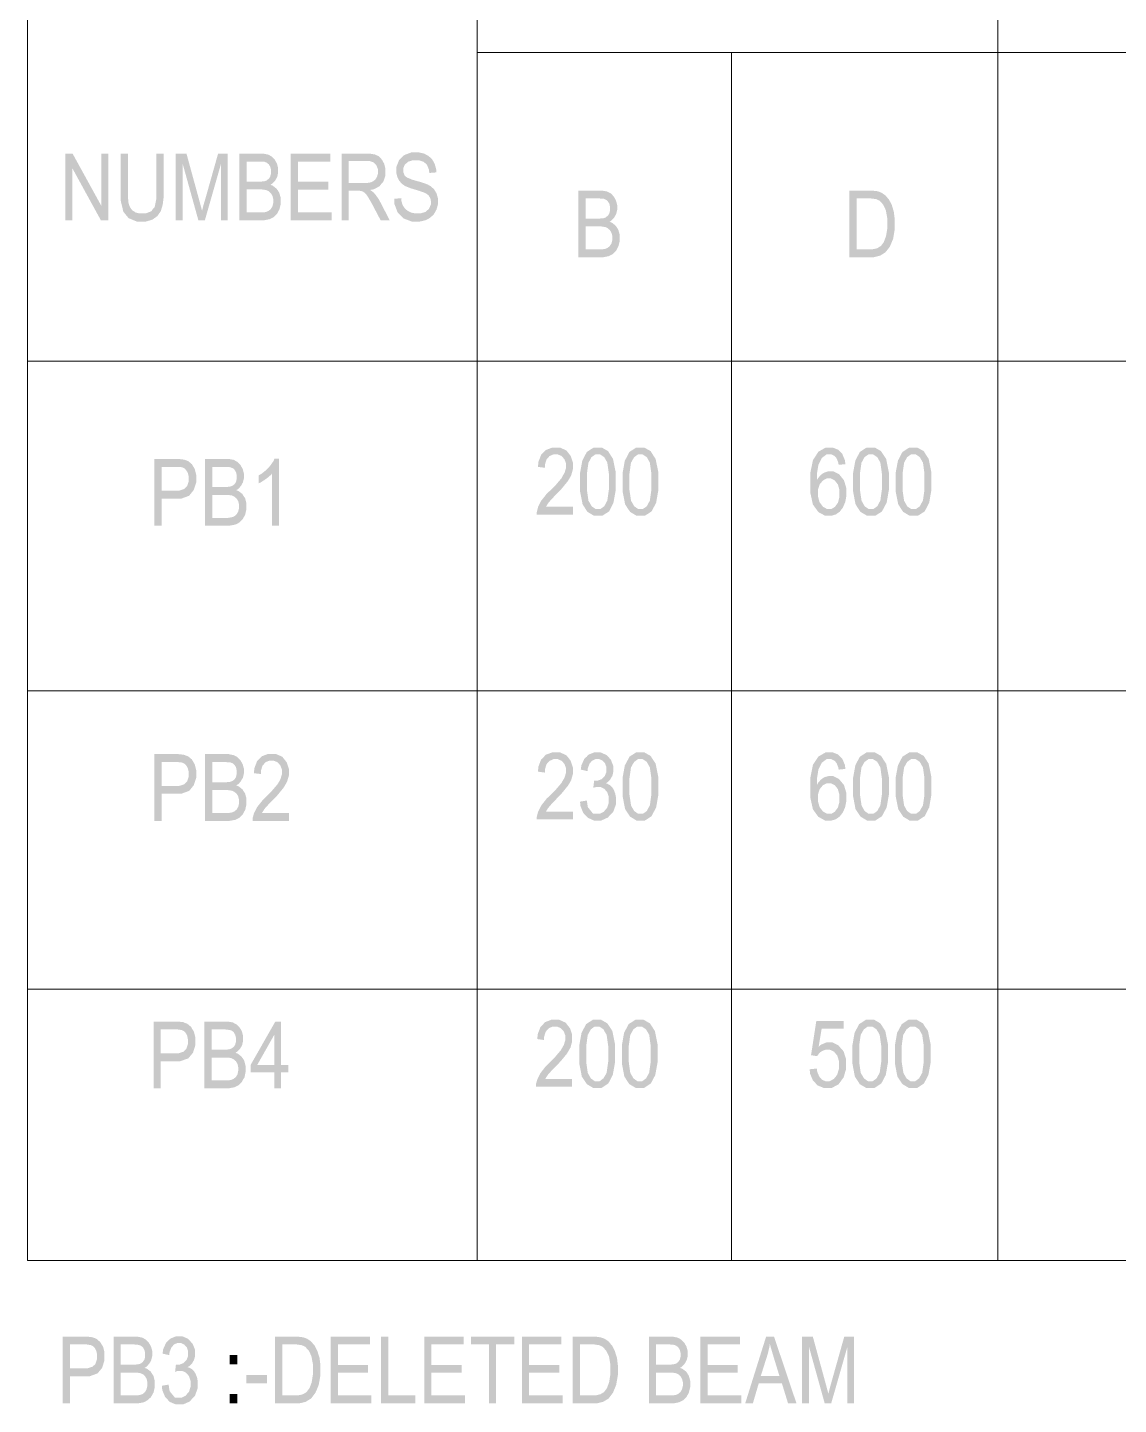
# Model space of a CAD drawing. Header units: millimetres. Extents: x 51.5 to 74.8, y 0.8 to 17.2.
# Drawn here: x 62.477 to 63.76, y 14.362 to 15.982 of the extents above; entities that cross this region are included whole.
import ezdxf

# ---------------------------------------------------------------- set-up
doc = ezdxf.new("R2010")
doc.units = ezdxf.units.MM
doc.layers.add('PDF_Geomertry', color=7, linetype='Continuous')
doc.layers.add('PDF_Solid Fills', color=7, linetype='Continuous')

msp = doc.modelspace()

# ---------------------------------------------------------------- hatches: boundary and pattern name
at = {"layer": 'PDF_Solid Fills', "transparency": 33554559}
for points in [[(62.5218, 15.7548), (62.5218, 15.8333), (62.5304, 15.8333), (62.5643, 15.7716), (62.5643, 15.8333), (62.5725, 15.8333), (62.5725, 15.7548), (62.5637, 15.7548), (62.53, 15.8163), (62.53, 15.7548)], [(62.629, 15.8333), (62.6375, 15.8333), (62.6375, 15.788), (62.6375, 15.7823), (62.6363, 15.7729), (62.6352, 15.7693), (62.6341, 15.7656), (62.6301, 15.7598), (62.6272, 15.7577), (62.6243, 15.7556), (62.6168, 15.7534), (62.6123, 15.7534), (62.6059, 15.7534), (62.5963, 15.7573), (62.5932, 15.7611), (62.5901, 15.7649), (62.5869, 15.7783), (62.5869, 15.788), (62.5869, 15.8333), (62.5954, 15.8333), (62.5954, 15.788), (62.5954, 15.7827), (62.5962, 15.7749), (62.597, 15.7726), (62.5979, 15.7702), (62.6005, 15.7666), (62.6025, 15.7654), (62.6044, 15.7641), (62.609, 15.7629), (62.6116, 15.7629), (62.6162, 15.7629), (62.6229, 15.7654), (62.6248, 15.768), (62.6269, 15.7705), (62.629, 15.7805), (62.629, 15.788)], [(62.6515, 15.7548), (62.6515, 15.8333), (62.6643, 15.8333), (62.6795, 15.7777), (62.6826, 15.7661), (62.6832, 15.7683), (62.6848, 15.7745), (62.6861, 15.7787), (62.7015, 15.8333), (62.7129, 15.8333), (62.7129, 15.7548), (62.7047, 15.7548), (62.7047, 15.8205), (62.6859, 15.7548), (62.6783, 15.7548), (62.6597, 15.8218), (62.6597, 15.7548)], [(62.7869, 15.7548), (62.7869, 15.8333), (62.8334, 15.8333), (62.8334, 15.824), (62.7954, 15.824), (62.7954, 15.8001), (62.8309, 15.8001), (62.8309, 15.7908), (62.7954, 15.7908), (62.7954, 15.7641), (62.835, 15.7641), (62.835, 15.7548)], [(62.9087, 15.7801), (62.9168, 15.7809), (62.917, 15.7777), (62.9184, 15.7727), (62.9197, 15.7709), (62.9208, 15.7691), (62.924, 15.7662), (62.9261, 15.7651), (62.9283, 15.764), (62.933, 15.7629), (62.9357, 15.7629), (62.9394, 15.7629), (62.9454, 15.7647), (62.9475, 15.7666), (62.9495, 15.7684), (62.9516, 15.7733), (62.9516, 15.7762), (62.9516, 15.778), (62.9509, 15.7811), (62.9501, 15.7823), (62.9494, 15.7836), (62.947, 15.7858), (62.9455, 15.7866), (62.944, 15.7874), (62.9373, 15.7897), (62.9322, 15.7912), (62.9276, 15.7926), (62.9212, 15.7952), (62.9193, 15.7966), (62.9173, 15.798), (62.9144, 15.8015), (62.9133, 15.8036), (62.9122, 15.8056), (62.9111, 15.8104), (62.9111, 15.813), (62.9111, 15.8177), (62.9143, 15.8256), (62.9173, 15.8286), (62.9204, 15.8316), (62.9287, 15.8347), (62.9338, 15.8347), (62.9375, 15.8347), (62.9437, 15.8333), (62.9465, 15.8318), (62.9491, 15.8304), (62.9533, 15.8263), (62.9548, 15.8237), (62.9562, 15.8211), (62.9579, 15.8148), (62.958, 15.8112), (62.9498, 15.8105), (62.9494, 15.8143), (62.9472, 15.8199), (62.9452, 15.8218), (62.9433, 15.8236), (62.9377, 15.8255), (62.9341, 15.8255), (62.9305, 15.8255), (62.925, 15.8238), (62.9232, 15.8222), (62.9212, 15.8206), (62.9193, 15.8165), (62.9193, 15.8138), (62.9193, 15.8115), (62.9207, 15.8077), (62.922, 15.8065), (62.9234, 15.8052), (62.9298, 15.8026), (62.9347, 15.8012), (62.9394, 15.7999), (62.9461, 15.7977), (62.948, 15.7968), (62.9511, 15.7952), (62.9555, 15.7913), (62.9569, 15.7888), (62.9584, 15.7863), (62.96, 15.7805), (62.96, 15.7772), (62.96, 15.7737), (62.9583, 15.7676), (62.9568, 15.7648), (62.9552, 15.762), (62.9509, 15.7579), (62.9482, 15.7563), (62.9455, 15.7549), (62.9388, 15.7534), (62.9351, 15.7534), (62.9291, 15.7534), (62.9195, 15.757), (62.9161, 15.7606), (62.9125, 15.7643), (62.9088, 15.774)], [(63.1187, 15.4179), (63.1187, 15.4086), (63.0761, 15.4086), (63.0761, 15.4113), (63.0777, 15.4177), (63.0795, 15.4212), (63.0812, 15.4247), (63.0877, 15.4329), (63.0926, 15.4376), (63.0982, 15.4431), (63.1054, 15.4516), (63.107, 15.4547), (63.1088, 15.4577), (63.1105, 15.4633), (63.1105, 15.4659), (63.1105, 15.4688), (63.1087, 15.4738), (63.107, 15.4756), (63.1052, 15.4776), (63.1009, 15.4794), (63.0983, 15.4794), (63.0957, 15.4794), (63.0911, 15.4774), (63.0893, 15.4754), (63.0875, 15.4733), (63.0858, 15.4674), (63.0858, 15.4637), (63.0776, 15.4647), (63.078, 15.4704), (63.0812, 15.4788), (63.084, 15.4818), (63.0868, 15.4845), (63.0941, 15.4874), (63.0986, 15.4874), (63.1036, 15.4874), (63.1109, 15.4841), (63.1136, 15.4808), (63.1161, 15.4774), (63.1186, 15.4699), (63.1186, 15.4656), (63.1186, 15.4619), (63.1166, 15.4547), (63.1147, 15.4513), (63.1126, 15.4479), (63.1051, 15.4387), (63.0995, 15.433), (63.0961, 15.4294), (63.0915, 15.4244), (63.0904, 15.4231), (63.0894, 15.4218), (63.0877, 15.4191), (63.087, 15.4179)], [(62.7729, 15.3956), (62.765, 15.3956), (62.765, 15.457), (62.7636, 15.4554), (62.76, 15.4522), (62.7576, 15.4505), (62.7552, 15.4488), (62.7511, 15.4462), (62.7491, 15.4454), (62.7491, 15.4548), (62.7525, 15.4566), (62.7582, 15.4612), (62.7607, 15.4638), (62.7632, 15.4666), (62.7668, 15.4719), (62.7677, 15.4744), (62.7729, 15.4744)], [(62.7847, 15.0576), (62.7847, 15.0483), (62.7422, 15.0483), (62.742, 15.0511), (62.7437, 15.0574), (62.7455, 15.0609), (62.7473, 15.0644), (62.7538, 15.0726), (62.7586, 15.0773), (62.7641, 15.0829), (62.7713, 15.0913), (62.7732, 15.0944), (62.7748, 15.0974), (62.7765, 15.103), (62.7765, 15.1056), (62.7765, 15.1086), (62.7748, 15.1134), (62.773, 15.1154), (62.7713, 15.1173), (62.7669, 15.1191), (62.7644, 15.1191), (62.7616, 15.1191), (62.757, 15.1172), (62.7554, 15.1151), (62.7536, 15.113), (62.7518, 15.1072), (62.7518, 15.1034), (62.7436, 15.1044), (62.7441, 15.1101), (62.7473, 15.1186), (62.7501, 15.1213), (62.7529, 15.1243), (62.7601, 15.127), (62.7647, 15.127), (62.7695, 15.127), (62.777, 15.1237), (62.7795, 15.1205), (62.7822, 15.1172), (62.7847, 15.1095), (62.7847, 15.1054), (62.7847, 15.1016), (62.7826, 15.0944), (62.7807, 15.0911), (62.7787, 15.0876), (62.7712, 15.0784), (62.7657, 15.0726), (62.762, 15.069), (62.7575, 15.0641), (62.7565, 15.0629), (62.7555, 15.0615), (62.7538, 15.0588), (62.7532, 15.0576)], [(63.1187, 15.0593), (63.1187, 15.0501), (63.0761, 15.0501), (63.0761, 15.0529), (63.0777, 15.0591), (63.0795, 15.0626), (63.0812, 15.0661), (63.0877, 15.0744), (63.0926, 15.0791), (63.0982, 15.0847), (63.1054, 15.0931), (63.107, 15.0962), (63.1088, 15.0991), (63.1105, 15.1048), (63.1105, 15.1073), (63.1105, 15.1104), (63.1087, 15.1152), (63.107, 15.1172), (63.1052, 15.119), (63.1009, 15.1209), (63.0983, 15.1209), (63.0957, 15.1209), (63.0911, 15.1188), (63.0893, 15.1169), (63.0875, 15.1148), (63.0858, 15.109), (63.0858, 15.1051), (63.0776, 15.1062), (63.078, 15.1118), (63.0812, 15.1204), (63.084, 15.1231), (63.0868, 15.1261), (63.0941, 15.1288), (63.0986, 15.1288), (63.1036, 15.1288), (63.1109, 15.1255), (63.1136, 15.1222), (63.1161, 15.1188), (63.1186, 15.1113), (63.1186, 15.1072), (63.1186, 15.1034), (63.1166, 15.0962), (63.1147, 15.0927), (63.1126, 15.0894), (63.1051, 15.0802), (63.0995, 15.0744), (63.0961, 15.0708), (63.0915, 15.0659), (63.0904, 15.0645), (63.0894, 15.0633), (63.0877, 15.0606), (63.087, 15.0593)], [(63.127, 15.0709), (63.135, 15.0722), (63.1362, 15.0644), (63.1425, 15.0566), (63.1475, 15.0566), (63.1501, 15.0566), (63.1548, 15.059), (63.1568, 15.0612), (63.1588, 15.0636), (63.1608, 15.0694), (63.1608, 15.0731), (63.1608, 15.0765), (63.159, 15.082), (63.1572, 15.0841), (63.1554, 15.0862), (63.1508, 15.0883), (63.1482, 15.0883), (63.147, 15.0883), (63.1443, 15.0877), (63.1426, 15.0873), (63.1436, 15.0956), (63.1448, 15.0956), (63.1477, 15.0956), (63.1525, 15.0974), (63.1543, 15.0991), (63.1561, 15.1009), (63.158, 15.1058), (63.158, 15.1087), (63.158, 15.1115), (63.1565, 15.1159), (63.155, 15.1176), (63.1534, 15.1193), (63.1497, 15.1209), (63.1475, 15.1209), (63.1451, 15.1209), (63.1413, 15.1191), (63.1397, 15.1174), (63.1382, 15.1156), (63.1362, 15.1104), (63.1358, 15.1068), (63.1279, 15.1086), (63.1286, 15.1136), (63.132, 15.1212), (63.1347, 15.1237), (63.1372, 15.1263), (63.1436, 15.1288), (63.1473, 15.1288), (63.1512, 15.1288), (63.1579, 15.1259), (63.1607, 15.1231), (63.1633, 15.1202), (63.1661, 15.1129), (63.1661, 15.1086), (63.1661, 15.1059), (63.165, 15.1011), (63.1637, 15.0991), (63.1626, 15.097), (63.1594, 15.0937), (63.1573, 15.0926), (63.1591, 15.092), (63.1623, 15.0902), (63.1636, 15.0891), (63.1648, 15.0879), (63.1669, 15.0845), (63.1676, 15.0824), (63.1684, 15.0804), (63.1693, 15.0758), (63.1693, 15.0733), (63.1693, 15.0679), (63.1661, 15.059), (63.1629, 15.0556), (63.1597, 15.0522), (63.152, 15.0487), (63.1476, 15.0487), (63.1434, 15.0487), (63.1365, 15.0518), (63.1336, 15.0547), (63.1308, 15.0577), (63.1275, 15.0658)], [(63.1177, 14.7447), (63.1177, 14.7355), (63.0752, 14.7355), (63.0751, 14.7383), (63.0769, 14.7445), (63.0786, 14.748), (63.0804, 14.7515), (63.0869, 14.7598), (63.0916, 14.7645), (63.0972, 14.7699), (63.1045, 14.7786), (63.1062, 14.7816), (63.1079, 14.7845), (63.1097, 14.7902), (63.1097, 14.7927), (63.1097, 14.7958), (63.1079, 14.8006), (63.1061, 14.8026), (63.1044, 14.8044), (63.1001, 14.8063), (63.0975, 14.8063), (63.0947, 14.8063), (63.0902, 14.8043), (63.0884, 14.8023), (63.0866, 14.8002), (63.0848, 14.7944), (63.0848, 14.7905), (63.0768, 14.7916), (63.0772, 14.7972), (63.0804, 14.8056), (63.0832, 14.8086), (63.0859, 14.8115), (63.0932, 14.8143), (63.0977, 14.8143), (63.1026, 14.8143), (63.1101, 14.8109), (63.1126, 14.8076), (63.1152, 14.8043), (63.1177, 14.7968), (63.1177, 14.7926), (63.1177, 14.7888), (63.1158, 14.7816), (63.1137, 14.7781), (63.1118, 14.7747), (63.1043, 14.7655), (63.0987, 14.7598), (63.0952, 14.7562), (63.0907, 14.7513), (63.0895, 14.7499), (63.0886, 14.7487), (63.0869, 14.7461), (63.0862, 14.7447)], [(63.397, 14.7561), (63.4054, 14.7569), (63.4059, 14.7531), (63.4082, 14.7476), (63.4098, 14.7458), (63.4115, 14.7438), (63.4155, 14.742), (63.4177, 14.742), (63.4205, 14.742), (63.4254, 14.7447), (63.4275, 14.7472), (63.4294, 14.7498), (63.4315, 14.7569), (63.4315, 14.7613), (63.4315, 14.7655), (63.4295, 14.7722), (63.4276, 14.7744), (63.4257, 14.7768), (63.4207, 14.7791), (63.4177, 14.7791), (63.4159, 14.7791), (63.4125, 14.778), (63.4109, 14.777), (63.4094, 14.7761), (63.4069, 14.7733), (63.4059, 14.7715), (63.3986, 14.7726), (63.4048, 14.8129), (63.4368, 14.8129), (63.4368, 14.8037), (63.4111, 14.8037), (63.4076, 14.7827), (63.4105, 14.7851), (63.4166, 14.7876), (63.4198, 14.7876), (63.4238, 14.7876), (63.4309, 14.7841), (63.4338, 14.7806), (63.4369, 14.7772), (63.4398, 14.7679), (63.4398, 14.762), (63.4398, 14.7563), (63.4369, 14.7465), (63.4338, 14.7423), (63.4309, 14.7383), (63.4229, 14.7341), (63.4177, 14.7341), (63.4136, 14.7341), (63.4065, 14.737), (63.4037, 14.7399), (63.4008, 14.7429), (63.3975, 14.7509)], [(62.6354, 14.3838), (62.6433, 14.3851), (62.6445, 14.3774), (62.6508, 14.3697), (62.6558, 14.3697), (62.6584, 14.3697), (62.6632, 14.3719), (62.6651, 14.3743), (62.6672, 14.3765), (62.6691, 14.3824), (62.6691, 14.3861), (62.6691, 14.3895), (62.6673, 14.3951), (62.6655, 14.3972), (62.6636, 14.3993), (62.6591, 14.4013), (62.6565, 14.4013), (62.6554, 14.4013), (62.6526, 14.4008), (62.6509, 14.4002), (62.6519, 14.4087), (62.6532, 14.4086), (62.6561, 14.4086), (62.6608, 14.4104), (62.6626, 14.4122), (62.6644, 14.414), (62.6662, 14.4187), (62.6662, 14.4218), (62.6662, 14.4245), (62.6647, 14.429), (62.6632, 14.4306), (62.6616, 14.4323), (62.658, 14.434), (62.6558, 14.434), (62.6534, 14.434), (62.6495, 14.4322), (62.648, 14.4304), (62.6465, 14.4287), (62.6444, 14.4233), (62.644, 14.4198), (62.6362, 14.4215), (62.6369, 14.4266), (62.6402, 14.4341), (62.6429, 14.4368), (62.6455, 14.4393), (62.6519, 14.4419), (62.6557, 14.4419), (62.6595, 14.4419), (62.6662, 14.439), (62.6688, 14.4361), (62.6716, 14.4331), (62.6744, 14.4259), (62.6744, 14.4215), (62.6744, 14.4188), (62.6732, 14.4141), (62.672, 14.412), (62.6709, 14.4099), (62.6676, 14.4068), (62.6655, 14.4056), (62.6675, 14.4051), (62.6707, 14.4033), (62.6719, 14.402), (62.6732, 14.4008), (62.6752, 14.3976), (62.6759, 14.3955), (62.6768, 14.3934), (62.6775, 14.3888), (62.6775, 14.3863), (62.6775, 14.3809), (62.6743, 14.372), (62.6711, 14.3686), (62.668, 14.3652), (62.6604, 14.3618), (62.6559, 14.3618), (62.6518, 14.3618), (62.6448, 14.3647), (62.6419, 14.3677), (62.6391, 14.3708), (62.6358, 14.3788)], [(62.8338, 14.363), (62.8338, 14.4416), (62.8802, 14.4416), (62.8802, 14.4323), (62.8423, 14.4323), (62.8423, 14.4083), (62.8779, 14.4083), (62.8779, 14.399), (62.8423, 14.399), (62.8423, 14.3723), (62.8818, 14.3723), (62.8818, 14.363)], [(62.893, 14.363), (62.893, 14.4416), (62.9015, 14.4416), (62.9015, 14.3723), (62.9333, 14.3723), (62.9333, 14.363)], [(62.9438, 14.363), (62.9438, 14.4416), (62.9902, 14.4416), (62.9902, 14.4323), (62.9523, 14.4323), (62.9523, 14.4083), (62.9879, 14.4083), (62.9879, 14.399), (62.9523, 14.399), (62.9523, 14.3723), (62.9918, 14.3723), (62.9918, 14.363)], [(63.02, 14.363), (63.02, 14.4323), (62.9988, 14.4323), (62.9988, 14.4416), (63.0498, 14.4416), (63.0498, 14.4323), (63.0284, 14.4323), (63.0284, 14.363)], [(63.0587, 14.363), (63.0587, 14.4416), (63.1052, 14.4416), (63.1052, 14.4323), (63.0672, 14.4323), (63.0672, 14.4083), (63.1027, 14.4083), (63.1027, 14.399), (63.0672, 14.399), (63.0672, 14.3723), (63.1066, 14.3723), (63.1066, 14.363)], [(63.2684, 14.363), (63.2684, 14.4416), (63.315, 14.4416), (63.315, 14.4323), (63.2769, 14.4323), (63.2769, 14.4083), (63.3125, 14.4083), (63.3125, 14.399), (63.2769, 14.399), (63.2769, 14.3723), (63.3165, 14.3723), (63.3165, 14.363)], [(63.3879, 14.363), (63.3879, 14.4416), (63.4007, 14.4416), (63.4159, 14.3859), (63.419, 14.3744), (63.4195, 14.3765), (63.4212, 14.3829), (63.4223, 14.3869), (63.4377, 14.4416), (63.4493, 14.4416), (63.4493, 14.363), (63.4411, 14.363), (63.4411, 14.4287), (63.4223, 14.363), (63.4147, 14.363), (63.3961, 14.4299), (63.3961, 14.363)]]:
    msp.add_hatch(color=256, dxfattribs=at).paths.add_polyline_path(points)
h = msp.add_hatch(color=256, dxfattribs=at)
h.paths.add_polyline_path([(62.7265, 15.7548), (62.7265, 15.8333), (62.7507, 15.8333), (62.7544, 15.8333), (62.7601, 15.8322), (62.7623, 15.8311), (62.7644, 15.8299), (62.768, 15.8263), (62.7693, 15.824), (62.7707, 15.8215), (62.772, 15.8162), (62.772, 15.8133), (62.772, 15.8106), (62.7709, 15.8056), (62.7697, 15.8036), (62.7686, 15.8013), (62.7652, 15.7979), (62.763, 15.7966), (62.7658, 15.7955), (62.7702, 15.792), (62.7719, 15.7897), (62.7734, 15.7872), (62.7751, 15.7812), (62.7751, 15.7776), (62.7751, 15.774), (62.7736, 15.7677), (62.7722, 15.7651), (62.7707, 15.7624), (62.7668, 15.7584), (62.7644, 15.7573), (62.7619, 15.7561), (62.7552, 15.7548), (62.7509, 15.7548)])
h.paths.add_polyline_path([(62.735, 15.7641), (62.7511, 15.7641), (62.7537, 15.7641), (62.7576, 15.7645), (62.7588, 15.7651), (62.7607, 15.7658), (62.7634, 15.768), (62.7644, 15.7697), (62.7654, 15.7712), (62.7663, 15.7752), (62.7663, 15.7776), (62.7663, 15.7798), (62.7654, 15.7836), (62.7645, 15.7851), (62.7636, 15.7866), (62.7611, 15.789), (62.7595, 15.7897), (62.758, 15.7904), (62.7532, 15.7911), (62.75, 15.7911), (62.735, 15.7911)])
h.paths.add_polyline_path([(62.735, 15.8004), (62.749, 15.8004), (62.7516, 15.8004), (62.7555, 15.8006), (62.7568, 15.8011), (62.7584, 15.8016), (62.7609, 15.8036), (62.7619, 15.8048), (62.7627, 15.8062), (62.7637, 15.8098), (62.7637, 15.812), (62.7637, 15.8141), (62.7629, 15.8177), (62.762, 15.8191), (62.7612, 15.8205), (62.759, 15.8224), (62.7576, 15.823), (62.7563, 15.8236), (62.7515, 15.824), (62.7479, 15.824), (62.735, 15.824)])
h = msp.add_hatch(color=256, dxfattribs=at)
h.paths.add_polyline_path([(62.8466, 15.7548), (62.8466, 15.8333), (62.8751, 15.8333), (62.8797, 15.8333), (62.8862, 15.8322), (62.8884, 15.8311), (62.8905, 15.8301), (62.894, 15.8263), (62.8954, 15.8238), (62.8968, 15.8212), (62.8982, 15.8154), (62.8982, 15.8119), (62.8982, 15.8074), (62.8958, 15.8004), (62.8934, 15.7976), (62.8912, 15.7948), (62.8844, 15.7913), (62.88, 15.7905), (62.8818, 15.7895), (62.8845, 15.7873), (62.8855, 15.7862), (62.8873, 15.784), (62.8907, 15.779), (62.8922, 15.7762), (62.9033, 15.7548), (62.8926, 15.7548), (62.884, 15.7712), (62.8815, 15.7759), (62.8777, 15.7823), (62.8765, 15.7841), (62.8752, 15.7858), (62.8727, 15.788), (62.8716, 15.7886), (62.8704, 15.7891), (62.867, 15.7897), (62.865, 15.7897), (62.8551, 15.7897), (62.8551, 15.7548)])
h.paths.add_polyline_path([(62.8551, 15.7987), (62.8734, 15.7987), (62.8765, 15.7987), (62.8811, 15.7995), (62.8826, 15.8002), (62.8841, 15.8009), (62.8866, 15.8031), (62.8876, 15.8047), (62.8884, 15.8063), (62.8894, 15.8099), (62.8894, 15.8119), (62.8894, 15.8149), (62.8876, 15.8195), (62.8859, 15.8213), (62.8841, 15.823), (62.879, 15.8247), (62.8755, 15.8247), (62.8551, 15.8247)])
h = msp.add_hatch(color=256, dxfattribs=at)
h.paths.add_polyline_path([(63.1251, 15.7113), (63.1251, 15.7898), (63.1493, 15.7898), (63.153, 15.7898), (63.1588, 15.7887), (63.1609, 15.7876), (63.1632, 15.7865), (63.1666, 15.7829), (63.168, 15.7805), (63.1693, 15.778), (63.1707, 15.7727), (63.1707, 15.7698), (63.1707, 15.767), (63.1695, 15.7622), (63.1683, 15.7601), (63.1672, 15.7579), (63.1638, 15.7544), (63.1618, 15.7531), (63.1645, 15.752), (63.1688, 15.7486), (63.1705, 15.7462), (63.172, 15.7437), (63.1737, 15.7377), (63.1737, 15.7341), (63.1737, 15.7305), (63.1722, 15.7243), (63.1708, 15.7216), (63.1693, 15.7188), (63.1654, 15.7149), (63.163, 15.7138), (63.1605, 15.7126), (63.1538, 15.7113), (63.1497, 15.7113)])
h.paths.add_polyline_path([(63.1336, 15.7206), (63.1497, 15.7206), (63.1523, 15.7206), (63.1562, 15.7211), (63.1575, 15.7216), (63.1593, 15.7223), (63.162, 15.7245), (63.163, 15.7262), (63.164, 15.7277), (63.165, 15.7318), (63.165, 15.7341), (63.165, 15.7363), (63.164, 15.7401), (63.1632, 15.7416), (63.1622, 15.7431), (63.1598, 15.7454), (63.1583, 15.7462), (63.1566, 15.7469), (63.1519, 15.7476), (63.1486, 15.7476), (63.1336, 15.7476)])
h.paths.add_polyline_path([(63.1336, 15.7569), (63.1476, 15.7569), (63.1504, 15.7569), (63.1543, 15.7572), (63.1554, 15.7576), (63.157, 15.7581), (63.1595, 15.7601), (63.1605, 15.7613), (63.1613, 15.7627), (63.1623, 15.7663), (63.1623, 15.7686), (63.1623, 15.7706), (63.1615, 15.7743), (63.1607, 15.7756), (63.1598, 15.777), (63.1576, 15.779), (63.1563, 15.7795), (63.155, 15.7801), (63.1501, 15.7805), (63.1466, 15.7805), (63.1336, 15.7805)])
h = msp.add_hatch(color=256, dxfattribs=at)
h.paths.add_polyline_path([(63.4437, 15.7113), (63.4437, 15.7898), (63.4659, 15.7898), (63.4701, 15.7898), (63.4763, 15.7891), (63.4786, 15.7884), (63.4813, 15.7874), (63.4862, 15.784), (63.4883, 15.7815), (63.4904, 15.779), (63.4936, 15.7727), (63.4947, 15.769), (63.4959, 15.7652), (63.497, 15.7562), (63.497, 15.7511), (63.497, 15.7444), (63.4951, 15.733), (63.4932, 15.7284), (63.4912, 15.7237), (63.4861, 15.7172), (63.483, 15.7152), (63.48, 15.7133), (63.472, 15.7113), (63.467, 15.7113)])
h.paths.add_polyline_path([(63.4522, 15.7206), (63.4661, 15.7206), (63.4702, 15.7206), (63.4765, 15.7219), (63.4786, 15.7233), (63.4808, 15.7247), (63.4841, 15.729), (63.4852, 15.732), (63.4868, 15.7361), (63.4883, 15.7455), (63.4883, 15.7511), (63.4883, 15.757), (63.4866, 15.7665), (63.4851, 15.7698), (63.4834, 15.7733), (63.4793, 15.7779), (63.4768, 15.779), (63.475, 15.7798), (63.4695, 15.7805), (63.4658, 15.7805), (63.4522, 15.7805)])
h = msp.add_hatch(color=256, dxfattribs=at)
h.paths.add_polyline_path([(63.127, 15.4473), (63.127, 15.4572), (63.1297, 15.4722), (63.1323, 15.4772), (63.135, 15.4823), (63.1429, 15.4874), (63.148, 15.4874), (63.1527, 15.4874), (63.16, 15.4833), (63.1626, 15.4791), (63.1658, 15.4741), (63.169, 15.4583), (63.169, 15.4473), (63.169, 15.4374), (63.1663, 15.4226), (63.1637, 15.4174), (63.1611, 15.4123), (63.1532, 15.4073), (63.148, 15.4073), (63.1433, 15.4073), (63.1358, 15.4118), (63.1329, 15.4162), (63.13, 15.4208), (63.127, 15.4362)])
h.paths.add_polyline_path([(63.1351, 15.4473), (63.1351, 15.4377), (63.1369, 15.4249), (63.1388, 15.4218), (63.1407, 15.4184), (63.1454, 15.4152), (63.1482, 15.4152), (63.1509, 15.4152), (63.1555, 15.4184), (63.1573, 15.4218), (63.1591, 15.4251), (63.1609, 15.4379), (63.1609, 15.4473), (63.1609, 15.4569), (63.1591, 15.4697), (63.1573, 15.473), (63.1554, 15.4762), (63.1507, 15.4794), (63.1477, 15.4794), (63.1451, 15.4794), (63.1405, 15.4762), (63.1387, 15.4729), (63.1369, 15.4695), (63.1351, 15.4568)])
h = msp.add_hatch(color=256, dxfattribs=at)
h.paths.add_polyline_path([(63.177, 15.4473), (63.177, 15.4572), (63.1797, 15.4722), (63.1825, 15.4772), (63.1851, 15.4823), (63.1929, 15.4874), (63.1982, 15.4874), (63.2027, 15.4874), (63.21, 15.4833), (63.2126, 15.4791), (63.2159, 15.4741), (63.2191, 15.4583), (63.2191, 15.4473), (63.2191, 15.4374), (63.2165, 15.4226), (63.2138, 15.4174), (63.2111, 15.4123), (63.2033, 15.4073), (63.198, 15.4073), (63.1934, 15.4073), (63.1859, 15.4118), (63.1829, 15.4162), (63.18, 15.4208), (63.177, 15.4362)])
h.paths.add_polyline_path([(63.1851, 15.4473), (63.1851, 15.4377), (63.187, 15.4249), (63.1888, 15.4218), (63.1907, 15.4184), (63.1954, 15.4152), (63.1983, 15.4152), (63.2009, 15.4152), (63.2055, 15.4184), (63.2073, 15.4218), (63.2091, 15.4251), (63.2109, 15.4379), (63.2109, 15.4473), (63.2109, 15.4569), (63.2091, 15.4697), (63.2073, 15.473), (63.2055, 15.4762), (63.2007, 15.4794), (63.1977, 15.4794), (63.1951, 15.4794), (63.1907, 15.4762), (63.1887, 15.4729), (63.1869, 15.4695), (63.1851, 15.4568)])
h = msp.add_hatch(color=256, dxfattribs=at)
h.paths.add_polyline_path([(63.439, 15.4679), (63.4311, 15.4672), (63.4305, 15.4701), (63.4288, 15.4744), (63.4279, 15.4758), (63.4262, 15.4776), (63.4225, 15.4794), (63.4202, 15.4794), (63.4168, 15.4794), (63.4112, 15.4752), (63.4091, 15.4709), (63.4073, 15.4672), (63.4055, 15.4563), (63.4055, 15.4491), (63.4069, 15.4516), (63.4104, 15.4555), (63.4123, 15.4569), (63.4144, 15.4581), (63.4188, 15.4595), (63.4211, 15.4595), (63.425, 15.4595), (63.4316, 15.4561), (63.4344, 15.4526), (63.4373, 15.4491), (63.4401, 15.4398), (63.4401, 15.434), (63.4401, 15.4301), (63.4387, 15.423), (63.4373, 15.4198), (63.4359, 15.4166), (63.4322, 15.4119), (63.43, 15.4104), (63.4277, 15.4088), (63.4227, 15.4073), (63.4201, 15.4073), (63.4151, 15.4073), (63.4072, 15.4116), (63.404, 15.4161), (63.4008, 15.4204), (63.3976, 15.4351), (63.3976, 15.4454), (63.3976, 15.4568), (63.4009, 15.4729), (63.4041, 15.4777), (63.4073, 15.4826), (63.4157, 15.4874), (63.4207, 15.4874), (63.4244, 15.4874), (63.4305, 15.4849), (63.433, 15.4824), (63.4354, 15.4799), (63.4384, 15.4726)])
h.paths.add_polyline_path([(63.4068, 15.434), (63.4068, 15.4298), (63.4087, 15.423), (63.4108, 15.4204), (63.4127, 15.4177), (63.4175, 15.4152), (63.4201, 15.4152), (63.4225, 15.4152), (63.4266, 15.4176), (63.4284, 15.4201), (63.4302, 15.4224), (63.432, 15.4293), (63.432, 15.4334), (63.432, 15.4376), (63.4302, 15.4441), (63.4284, 15.4463), (63.4266, 15.4487), (63.4222, 15.4511), (63.4195, 15.4511), (63.417, 15.4511), (63.4125, 15.4487), (63.4107, 15.4465), (63.4087, 15.4441), (63.4068, 15.438)])
h = msp.add_hatch(color=256, dxfattribs=at)
h.paths.add_polyline_path([(63.448, 15.4473), (63.448, 15.4572), (63.4507, 15.4722), (63.4533, 15.4772), (63.4561, 15.4823), (63.4638, 15.4874), (63.4691, 15.4874), (63.4737, 15.4874), (63.4809, 15.4833), (63.4836, 15.4791), (63.4869, 15.4741), (63.4901, 15.4583), (63.4901, 15.4473), (63.4901, 15.4374), (63.4875, 15.4226), (63.4847, 15.4174), (63.482, 15.4123), (63.4743, 15.4073), (63.469, 15.4073), (63.4644, 15.4073), (63.4568, 15.4118), (63.4538, 15.4162), (63.4509, 15.4208), (63.448, 15.4362)])
h.paths.add_polyline_path([(63.4561, 15.4473), (63.4561, 15.4377), (63.458, 15.4249), (63.4598, 15.4218), (63.4616, 15.4184), (63.4663, 15.4152), (63.4693, 15.4152), (63.4719, 15.4152), (63.4765, 15.4184), (63.4783, 15.4218), (63.4801, 15.4251), (63.4819, 15.4379), (63.4819, 15.4473), (63.4819, 15.4569), (63.4801, 15.4697), (63.4783, 15.473), (63.4765, 15.4762), (63.4716, 15.4794), (63.4687, 15.4794), (63.4661, 15.4794), (63.4615, 15.4762), (63.4597, 15.4729), (63.4579, 15.4695), (63.4561, 15.4568)])
h = msp.add_hatch(color=256, dxfattribs=at)
h.paths.add_polyline_path([(63.498, 15.4473), (63.498, 15.4572), (63.5008, 15.4722), (63.5034, 15.4772), (63.5061, 15.4823), (63.514, 15.4874), (63.5191, 15.4874), (63.5237, 15.4874), (63.5311, 15.4833), (63.5337, 15.4791), (63.5369, 15.4741), (63.5401, 15.4583), (63.5401, 15.4473), (63.5401, 15.4374), (63.5375, 15.4226), (63.5348, 15.4174), (63.5322, 15.4123), (63.5243, 15.4073), (63.519, 15.4073), (63.5144, 15.4073), (63.5069, 15.4118), (63.504, 15.4162), (63.5011, 15.4208), (63.498, 15.4362)])
h.paths.add_polyline_path([(63.5062, 15.4473), (63.5062, 15.4377), (63.508, 15.4249), (63.5098, 15.4218), (63.5116, 15.4184), (63.5163, 15.4152), (63.5193, 15.4152), (63.522, 15.4152), (63.5265, 15.4184), (63.5283, 15.4218), (63.5302, 15.4251), (63.532, 15.4379), (63.532, 15.4473), (63.532, 15.4569), (63.5302, 15.4697), (63.5283, 15.473), (63.5265, 15.4762), (63.5218, 15.4794), (63.5188, 15.4794), (63.5161, 15.4794), (63.5116, 15.4762), (63.5098, 15.4729), (63.508, 15.4695), (63.5062, 15.4568)])
h = msp.add_hatch(color=256, dxfattribs=at)
h.paths.add_polyline_path([(62.6265, 15.3956), (62.6265, 15.4741), (62.6508, 15.4741), (62.655, 15.4741), (62.6613, 15.4733), (62.6634, 15.4726), (62.6662, 15.4716), (62.6707, 15.4679), (62.6723, 15.4651), (62.674, 15.4623), (62.6757, 15.4555), (62.6757, 15.4515), (62.6757, 15.4462), (62.6729, 15.4376), (62.6702, 15.4343), (62.6675, 15.4308), (62.6582, 15.4274), (62.6515, 15.4274), (62.635, 15.4274), (62.635, 15.3956)])
h.paths.add_polyline_path([(62.635, 15.4368), (62.6516, 15.4368), (62.6557, 15.4368), (62.6613, 15.4386), (62.6632, 15.4404), (62.6651, 15.4422), (62.6669, 15.4474), (62.6669, 15.4511), (62.6669, 15.4534), (62.6659, 15.4574), (62.6651, 15.459), (62.6641, 15.4606), (62.662, 15.463), (62.6607, 15.4636), (62.6594, 15.4643), (62.6548, 15.4648), (62.6515, 15.4648), (62.635, 15.4648)])
h = msp.add_hatch(color=256, dxfattribs=at)
h.paths.add_polyline_path([(62.6862, 15.3956), (62.6862, 15.4741), (62.7104, 15.4741), (62.714, 15.4741), (62.7198, 15.473), (62.722, 15.4718), (62.7241, 15.4706), (62.7276, 15.4672), (62.729, 15.4647), (62.7304, 15.4623), (62.7318, 15.457), (62.7318, 15.4541), (62.7318, 15.4513), (62.7307, 15.4465), (62.7294, 15.4443), (62.7283, 15.4422), (62.725, 15.4387), (62.7227, 15.4373), (62.7255, 15.4363), (62.73, 15.4329), (62.7315, 15.4304), (62.7332, 15.428), (62.7348, 15.4219), (62.7348, 15.4184), (62.7348, 15.4148), (62.7333, 15.4086), (62.7319, 15.4059), (62.7304, 15.4031), (62.7265, 15.3993), (62.7241, 15.398), (62.7216, 15.3968), (62.715, 15.3956), (62.7107, 15.3956)])
h.paths.add_polyline_path([(62.6947, 15.4048), (62.7108, 15.4048), (62.7134, 15.4048), (62.7173, 15.4054), (62.7186, 15.4058), (62.7204, 15.4065), (62.7232, 15.4088), (62.7241, 15.4104), (62.7251, 15.412), (62.7261, 15.4161), (62.7261, 15.4184), (62.7261, 15.4206), (62.7251, 15.4244), (62.7243, 15.4259), (62.7233, 15.4274), (62.7208, 15.4297), (62.7193, 15.4304), (62.7177, 15.4311), (62.7129, 15.4318), (62.7095, 15.4318), (62.6947, 15.4318)])
h.paths.add_polyline_path([(62.6947, 15.4411), (62.7087, 15.4411), (62.7113, 15.4411), (62.7152, 15.4415), (62.7165, 15.4419), (62.7182, 15.4424), (62.7207, 15.4443), (62.7216, 15.4456), (62.7225, 15.4469), (62.7233, 15.4505), (62.7233, 15.4529), (62.7233, 15.4549), (62.7226, 15.4584), (62.7218, 15.4598), (62.7209, 15.4613), (62.7187, 15.4633), (62.7173, 15.4637), (62.7161, 15.4643), (62.7112, 15.4648), (62.7076, 15.4648), (62.6947, 15.4648)])
h = msp.add_hatch(color=256, dxfattribs=at)
h.paths.add_polyline_path([(62.6265, 15.0483), (62.6265, 15.1268), (62.6508, 15.1268), (62.655, 15.1268), (62.6613, 15.1261), (62.6634, 15.1252), (62.6662, 15.1243), (62.6707, 15.1205), (62.6723, 15.1177), (62.674, 15.1149), (62.6757, 15.1081), (62.6757, 15.1041), (62.6757, 15.0988), (62.6729, 15.0902), (62.6702, 15.0869), (62.6675, 15.0836), (62.6582, 15.0802), (62.6515, 15.0802), (62.635, 15.0802), (62.635, 15.0483)])
h.paths.add_polyline_path([(62.635, 15.0894), (62.6516, 15.0894), (62.6557, 15.0894), (62.6613, 15.0912), (62.6632, 15.093), (62.6651, 15.0948), (62.6669, 15.1001), (62.6669, 15.1037), (62.6669, 15.1061), (62.6659, 15.1101), (62.6651, 15.1118), (62.6641, 15.1134), (62.662, 15.1156), (62.6607, 15.1162), (62.6594, 15.1169), (62.6548, 15.1174), (62.6515, 15.1174), (62.635, 15.1174)])
h = msp.add_hatch(color=256, dxfattribs=at)
h.paths.add_polyline_path([(62.6862, 15.0483), (62.6862, 15.1268), (62.7104, 15.1268), (62.714, 15.1268), (62.7198, 15.1256), (62.722, 15.1245), (62.7241, 15.1234), (62.7276, 15.1198), (62.729, 15.1174), (62.7304, 15.1149), (62.7318, 15.1097), (62.7318, 15.1068), (62.7318, 15.104), (62.7307, 15.0991), (62.7294, 15.097), (62.7283, 15.0948), (62.725, 15.0913), (62.7227, 15.0901), (62.7255, 15.089), (62.73, 15.0855), (62.7315, 15.0831), (62.7332, 15.0806), (62.7348, 15.0747), (62.7348, 15.0711), (62.7348, 15.0674), (62.7333, 15.0612), (62.7319, 15.0586), (62.7304, 15.0558), (62.7265, 15.0519), (62.7241, 15.0508), (62.7216, 15.0495), (62.715, 15.0483), (62.7107, 15.0483)])
h.paths.add_polyline_path([(62.6947, 15.0576), (62.7108, 15.0576), (62.7134, 15.0576), (62.7173, 15.058), (62.7186, 15.0586), (62.7204, 15.0593), (62.7232, 15.0615), (62.7241, 15.0631), (62.7251, 15.0647), (62.7261, 15.0687), (62.7261, 15.0711), (62.7261, 15.0733), (62.7251, 15.077), (62.7243, 15.0786), (62.7233, 15.0801), (62.7208, 15.0823), (62.7193, 15.0831), (62.7177, 15.0838), (62.7129, 15.0845), (62.7095, 15.0845), (62.6947, 15.0845)])
h.paths.add_polyline_path([(62.6947, 15.0938), (62.7087, 15.0938), (62.7113, 15.0938), (62.7152, 15.0941), (62.7165, 15.0945), (62.7182, 15.0951), (62.7207, 15.097), (62.7216, 15.0983), (62.7225, 15.0997), (62.7233, 15.1033), (62.7233, 15.1055), (62.7233, 15.1076), (62.7226, 15.1112), (62.7218, 15.1126), (62.7209, 15.114), (62.7187, 15.1159), (62.7173, 15.1165), (62.7161, 15.117), (62.7112, 15.1174), (62.7076, 15.1174), (62.6947, 15.1174)])
h = msp.add_hatch(color=256, dxfattribs=at)
h.paths.add_polyline_path([(63.177, 15.0887), (63.177, 15.0987), (63.1797, 15.1136), (63.1825, 15.1187), (63.1851, 15.1238), (63.1929, 15.1288), (63.1982, 15.1288), (63.2027, 15.1288), (63.21, 15.1247), (63.2126, 15.1206), (63.2159, 15.1156), (63.2191, 15.0997), (63.2191, 15.0887), (63.2191, 15.079), (63.2165, 15.064), (63.2138, 15.059), (63.2111, 15.0538), (63.2033, 15.0487), (63.198, 15.0487), (63.1934, 15.0487), (63.1859, 15.0533), (63.1829, 15.0577), (63.18, 15.0622), (63.177, 15.0777)])
h.paths.add_polyline_path([(63.1851, 15.0888), (63.1851, 15.0793), (63.187, 15.0665), (63.1888, 15.0631), (63.1907, 15.0599), (63.1954, 15.0566), (63.1983, 15.0566), (63.2009, 15.0566), (63.2055, 15.0599), (63.2073, 15.0633), (63.2091, 15.0665), (63.2109, 15.0793), (63.2109, 15.0888), (63.2109, 15.0984), (63.2091, 15.1112), (63.2073, 15.1144), (63.2055, 15.1177), (63.2007, 15.1209), (63.1977, 15.1209), (63.1951, 15.1209), (63.1907, 15.1176), (63.1887, 15.1144), (63.1869, 15.1111), (63.1851, 15.0983)])
h = msp.add_hatch(color=256, dxfattribs=at)
h.paths.add_polyline_path([(63.439, 15.1094), (63.4311, 15.1086), (63.4305, 15.1116), (63.4288, 15.1159), (63.4279, 15.1172), (63.4262, 15.1191), (63.4225, 15.1209), (63.4202, 15.1209), (63.4168, 15.1209), (63.4112, 15.1166), (63.4091, 15.1123), (63.4073, 15.1087), (63.4055, 15.0977), (63.4055, 15.0905), (63.4069, 15.0931), (63.4104, 15.097), (63.4123, 15.0983), (63.4144, 15.0997), (63.4188, 15.1009), (63.4211, 15.1009), (63.425, 15.1009), (63.4316, 15.0974), (63.4344, 15.094), (63.4373, 15.0905), (63.4401, 15.0813), (63.4401, 15.0755), (63.4401, 15.0716), (63.4387, 15.0644), (63.4373, 15.0612), (63.4359, 15.058), (63.4322, 15.0533), (63.43, 15.0518), (63.4277, 15.0502), (63.4227, 15.0487), (63.4201, 15.0487), (63.4151, 15.0487), (63.4072, 15.0531), (63.404, 15.0574), (63.4008, 15.0619), (63.3976, 15.0765), (63.3976, 15.0868), (63.3976, 15.0981), (63.4009, 15.1144), (63.4041, 15.1193), (63.4073, 15.124), (63.4157, 15.1288), (63.4207, 15.1288), (63.4244, 15.1288), (63.4305, 15.1263), (63.433, 15.1238), (63.4354, 15.1213), (63.4384, 15.1141)])
h.paths.add_polyline_path([(63.4068, 15.0755), (63.4068, 15.0712), (63.4087, 15.0644), (63.4108, 15.0618), (63.4127, 15.0593), (63.4175, 15.0566), (63.4201, 15.0566), (63.4225, 15.0566), (63.4266, 15.0591), (63.4284, 15.0615), (63.4302, 15.064), (63.432, 15.0706), (63.432, 15.0749), (63.432, 15.0791), (63.4302, 15.0855), (63.4284, 15.0879), (63.4266, 15.0902), (63.4222, 15.0924), (63.4195, 15.0924), (63.417, 15.0924), (63.4125, 15.0902), (63.4107, 15.0879), (63.4087, 15.0856), (63.4068, 15.0794)])
h = msp.add_hatch(color=256, dxfattribs=at)
h.paths.add_polyline_path([(63.448, 15.0887), (63.448, 15.0987), (63.4507, 15.1136), (63.4533, 15.1187), (63.4561, 15.1238), (63.4638, 15.1288), (63.4691, 15.1288), (63.4737, 15.1288), (63.4809, 15.1247), (63.4836, 15.1206), (63.4869, 15.1156), (63.4901, 15.0997), (63.4901, 15.0887), (63.4901, 15.079), (63.4875, 15.064), (63.4847, 15.059), (63.482, 15.0538), (63.4743, 15.0487), (63.469, 15.0487), (63.4644, 15.0487), (63.4568, 15.0533), (63.4538, 15.0577), (63.4509, 15.0622), (63.448, 15.0777)])
h.paths.add_polyline_path([(63.4561, 15.0888), (63.4561, 15.0793), (63.458, 15.0665), (63.4598, 15.0631), (63.4616, 15.0599), (63.4663, 15.0566), (63.4693, 15.0566), (63.4719, 15.0566), (63.4765, 15.0599), (63.4783, 15.0633), (63.4801, 15.0665), (63.4819, 15.0793), (63.4819, 15.0888), (63.4819, 15.0984), (63.4801, 15.1112), (63.4783, 15.1144), (63.4765, 15.1177), (63.4716, 15.1209), (63.4687, 15.1209), (63.4661, 15.1209), (63.4615, 15.1176), (63.4597, 15.1144), (63.4579, 15.1111), (63.4561, 15.0983)])
h = msp.add_hatch(color=256, dxfattribs=at)
h.paths.add_polyline_path([(63.498, 15.0887), (63.498, 15.0987), (63.5008, 15.1136), (63.5034, 15.1187), (63.5061, 15.1238), (63.514, 15.1288), (63.5191, 15.1288), (63.5237, 15.1288), (63.5311, 15.1247), (63.5337, 15.1206), (63.5369, 15.1156), (63.5401, 15.0997), (63.5401, 15.0887), (63.5401, 15.079), (63.5375, 15.064), (63.5348, 15.059), (63.5322, 15.0538), (63.5243, 15.0487), (63.519, 15.0487), (63.5144, 15.0487), (63.5069, 15.0533), (63.504, 15.0577), (63.5011, 15.0622), (63.498, 15.0777)])
h.paths.add_polyline_path([(63.5062, 15.0888), (63.5062, 15.0793), (63.508, 15.0665), (63.5098, 15.0631), (63.5116, 15.0599), (63.5163, 15.0566), (63.5193, 15.0566), (63.522, 15.0566), (63.5265, 15.0599), (63.5283, 15.0633), (63.5302, 15.0665), (63.532, 15.0793), (63.532, 15.0888), (63.532, 15.0984), (63.5302, 15.1112), (63.5283, 15.1144), (63.5265, 15.1177), (63.5218, 15.1209), (63.5188, 15.1209), (63.5161, 15.1209), (63.5116, 15.1176), (63.5098, 15.1144), (63.508, 15.1111), (63.5062, 15.0983)])
h = msp.add_hatch(color=256, dxfattribs=at)
h.paths.add_polyline_path([(62.6257, 14.7337), (62.6257, 14.8122), (62.6498, 14.8122), (62.6541, 14.8122), (62.6605, 14.8115), (62.6625, 14.8106), (62.6652, 14.8097), (62.6697, 14.8059), (62.6713, 14.8031), (62.673, 14.8004), (62.6747, 14.7936), (62.6747, 14.7895), (62.6747, 14.7843), (62.672, 14.7756), (62.6693, 14.7723), (62.6666, 14.769), (62.6572, 14.7656), (62.6507, 14.7656), (62.6341, 14.7656), (62.6341, 14.7337)])
h.paths.add_polyline_path([(62.6341, 14.7748), (62.6508, 14.7748), (62.6547, 14.7748), (62.6605, 14.7766), (62.6623, 14.7784), (62.6641, 14.7802), (62.6659, 14.7855), (62.6659, 14.7891), (62.6659, 14.7915), (62.6651, 14.7955), (62.6643, 14.7972), (62.6633, 14.7988), (62.6611, 14.8011), (62.6598, 14.8016), (62.6586, 14.8023), (62.654, 14.8029), (62.6507, 14.8029), (62.6341, 14.8029)])
h = msp.add_hatch(color=256, dxfattribs=at)
h.paths.add_polyline_path([(62.6854, 14.7337), (62.6854, 14.8122), (62.7095, 14.8122), (62.7132, 14.8122), (62.719, 14.8111), (62.7211, 14.8099), (62.7233, 14.8087), (62.7268, 14.8052), (62.7282, 14.8029), (62.7295, 14.8004), (62.7309, 14.7951), (62.7309, 14.7922), (62.7309, 14.7894), (62.7297, 14.7845), (62.7286, 14.7824), (62.7273, 14.7802), (62.724, 14.7768), (62.7219, 14.7755), (62.7247, 14.7744), (62.7291, 14.7709), (62.7307, 14.7686), (62.7323, 14.7661), (62.7338, 14.7601), (62.7338, 14.7565), (62.7338, 14.7529), (62.7325, 14.7466), (62.7309, 14.744), (62.7295, 14.7412), (62.7257, 14.7373), (62.7232, 14.7361), (62.7208, 14.7349), (62.7141, 14.7337), (62.7098, 14.7337)])
h.paths.add_polyline_path([(62.6938, 14.743), (62.7098, 14.743), (62.7125, 14.743), (62.7165, 14.7434), (62.7177, 14.744), (62.7195, 14.7447), (62.7223, 14.7469), (62.7233, 14.7484), (62.7243, 14.7501), (62.7251, 14.7541), (62.7251, 14.7565), (62.7251, 14.7587), (62.7243, 14.7624), (62.7233, 14.764), (62.7225, 14.7655), (62.72, 14.7677), (62.7184, 14.7684), (62.7169, 14.7693), (62.712, 14.7699), (62.7087, 14.7699), (62.6938, 14.7699)])
h.paths.add_polyline_path([(62.6938, 14.7791), (62.7077, 14.7791), (62.7105, 14.7791), (62.7144, 14.7795), (62.7155, 14.7799), (62.7172, 14.7805), (62.7198, 14.7823), (62.7207, 14.7837), (62.7216, 14.7851), (62.7225, 14.7886), (62.7225, 14.7909), (62.7225, 14.793), (62.7216, 14.7965), (62.7208, 14.798), (62.7201, 14.7994), (62.7179, 14.8013), (62.7165, 14.8019), (62.7151, 14.8023), (62.7102, 14.8029), (62.7068, 14.8029), (62.6938, 14.8029)])
h = msp.add_hatch(color=256, dxfattribs=at)
h.paths.add_polyline_path([(62.7675, 14.7337), (62.7675, 14.7524), (62.7397, 14.7524), (62.7397, 14.7612), (62.7688, 14.8122), (62.7754, 14.8122), (62.7754, 14.7612), (62.7841, 14.7612), (62.7841, 14.7524), (62.7754, 14.7524), (62.7754, 14.7337)])
h.paths.add_polyline_path([(62.7675, 14.7612), (62.7675, 14.7966), (62.7475, 14.7612)])
h = msp.add_hatch(color=256, dxfattribs=at)
h.paths.add_polyline_path([(63.1261, 14.7741), (63.1261, 14.784), (63.1288, 14.799), (63.1315, 14.8041), (63.1341, 14.8091), (63.142, 14.8143), (63.1472, 14.8143), (63.1518, 14.8143), (63.1591, 14.8101), (63.1618, 14.8061), (63.165, 14.8011), (63.1682, 14.7851), (63.1682, 14.7741), (63.1682, 14.7644), (63.1655, 14.7494), (63.1629, 14.7443), (63.1602, 14.7393), (63.1523, 14.7341), (63.147, 14.7341), (63.1425, 14.7341), (63.135, 14.7386), (63.132, 14.7431), (63.1291, 14.7476), (63.1261, 14.7631)])
h.paths.add_polyline_path([(63.1343, 14.7743), (63.1343, 14.7647), (63.1361, 14.7518), (63.1379, 14.7486), (63.1397, 14.7454), (63.1444, 14.742), (63.1473, 14.742), (63.1501, 14.742), (63.1545, 14.7454), (63.1565, 14.7487), (63.1583, 14.7519), (63.1601, 14.7647), (63.1601, 14.7743), (63.1601, 14.7838), (63.1583, 14.7966), (63.1563, 14.7998), (63.1545, 14.8031), (63.1498, 14.8063), (63.1469, 14.8063), (63.1441, 14.8063), (63.1397, 14.803), (63.1379, 14.7997), (63.1361, 14.7965), (63.1343, 14.7837)])
h = msp.add_hatch(color=256, dxfattribs=at)
h.paths.add_polyline_path([(63.1762, 14.7741), (63.1762, 14.784), (63.1788, 14.799), (63.1815, 14.8041), (63.1841, 14.8091), (63.192, 14.8143), (63.1973, 14.8143), (63.2019, 14.8143), (63.2091, 14.8101), (63.2118, 14.8061), (63.215, 14.8011), (63.2182, 14.7851), (63.2182, 14.7741), (63.2182, 14.7644), (63.2155, 14.7494), (63.2129, 14.7443), (63.2102, 14.7393), (63.2023, 14.7341), (63.1972, 14.7341), (63.1926, 14.7341), (63.185, 14.7386), (63.182, 14.7431), (63.1791, 14.7476), (63.1762, 14.7631)])
h.paths.add_polyline_path([(63.1843, 14.7743), (63.1843, 14.7647), (63.1861, 14.7518), (63.188, 14.7486), (63.1898, 14.7454), (63.1945, 14.742), (63.1973, 14.742), (63.2001, 14.742), (63.2047, 14.7454), (63.2065, 14.7487), (63.2083, 14.7519), (63.2101, 14.7647), (63.2101, 14.7743), (63.2101, 14.7838), (63.2083, 14.7966), (63.2065, 14.7998), (63.2045, 14.8031), (63.1998, 14.8063), (63.1969, 14.8063), (63.1943, 14.8063), (63.1897, 14.803), (63.1879, 14.7997), (63.1861, 14.7965), (63.1843, 14.7837)])
h = msp.add_hatch(color=256, dxfattribs=at)
h.paths.add_polyline_path([(63.4472, 14.7741), (63.4472, 14.784), (63.4498, 14.799), (63.4525, 14.8041), (63.4551, 14.8091), (63.463, 14.8143), (63.4682, 14.8143), (63.4729, 14.8143), (63.4801, 14.8101), (63.4827, 14.8061), (63.4859, 14.8011), (63.4891, 14.7851), (63.4891, 14.7741), (63.4891, 14.7644), (63.4865, 14.7494), (63.4838, 14.7443), (63.4812, 14.7393), (63.4733, 14.7341), (63.4682, 14.7341), (63.4634, 14.7341), (63.4559, 14.7386), (63.453, 14.7431), (63.4501, 14.7476), (63.4472, 14.7631)])
h.paths.add_polyline_path([(63.4552, 14.7743), (63.4552, 14.7647), (63.457, 14.7518), (63.459, 14.7486), (63.4608, 14.7454), (63.4655, 14.742), (63.4683, 14.742), (63.4711, 14.742), (63.4757, 14.7454), (63.4775, 14.7487), (63.4793, 14.7519), (63.4811, 14.7647), (63.4811, 14.7743), (63.4811, 14.7838), (63.4793, 14.7966), (63.4775, 14.7998), (63.4755, 14.8031), (63.4708, 14.8063), (63.4679, 14.8063), (63.4652, 14.8063), (63.4607, 14.803), (63.4588, 14.7997), (63.457, 14.7965), (63.4552, 14.7837)])
h = msp.add_hatch(color=256, dxfattribs=at)
h.paths.add_polyline_path([(63.4972, 14.7741), (63.4972, 14.784), (63.4998, 14.799), (63.5026, 14.8041), (63.5052, 14.8091), (63.513, 14.8143), (63.5183, 14.8143), (63.5229, 14.8143), (63.5301, 14.8101), (63.5327, 14.8061), (63.5361, 14.8011), (63.5393, 14.7851), (63.5393, 14.7741), (63.5393, 14.7644), (63.5366, 14.7494), (63.534, 14.7443), (63.5312, 14.7393), (63.5234, 14.7341), (63.5182, 14.7341), (63.5136, 14.7341), (63.5061, 14.7386), (63.503, 14.7431), (63.5001, 14.7476), (63.4972, 14.7631)])
h.paths.add_polyline_path([(63.5052, 14.7743), (63.5052, 14.7647), (63.5072, 14.7518), (63.509, 14.7486), (63.5108, 14.7454), (63.5155, 14.742), (63.5184, 14.742), (63.5211, 14.742), (63.5257, 14.7454), (63.5275, 14.7487), (63.5293, 14.7519), (63.5311, 14.7647), (63.5311, 14.7743), (63.5311, 14.7838), (63.5293, 14.7966), (63.5275, 14.7998), (63.5257, 14.8031), (63.5208, 14.8063), (63.5179, 14.8063), (63.5152, 14.8063), (63.5108, 14.803), (63.509, 14.7997), (63.507, 14.7965), (63.5052, 14.7837)])
h = msp.add_hatch(color=256, dxfattribs=at)
h.paths.add_polyline_path([(62.5188, 14.363), (62.5188, 14.4416), (62.543, 14.4416), (62.5473, 14.4416), (62.5537, 14.4408), (62.5557, 14.4401), (62.5584, 14.439), (62.5629, 14.4352), (62.5645, 14.4324), (62.5662, 14.4298), (62.5679, 14.423), (62.5679, 14.419), (62.5679, 14.4137), (62.5652, 14.4049), (62.5625, 14.4016), (62.5598, 14.3983), (62.5504, 14.3949), (62.5438, 14.3949), (62.5273, 14.3949), (62.5273, 14.363)])
h.paths.add_polyline_path([(62.5273, 14.4043), (62.544, 14.4043), (62.5479, 14.4043), (62.5537, 14.4061), (62.5555, 14.4077), (62.5573, 14.4095), (62.5591, 14.4149), (62.5591, 14.4186), (62.5591, 14.4208), (62.5583, 14.4248), (62.5573, 14.4265), (62.5565, 14.4281), (62.5543, 14.4304), (62.553, 14.4311), (62.5518, 14.4316), (62.5472, 14.4323), (62.5438, 14.4323), (62.5273, 14.4323)])
h = msp.add_hatch(color=256, dxfattribs=at)
h.paths.add_polyline_path([(62.5786, 14.363), (62.5786, 14.4416), (62.6027, 14.4416), (62.6063, 14.4416), (62.6122, 14.4404), (62.6143, 14.4393), (62.6165, 14.4381), (62.62, 14.4345), (62.6213, 14.4322), (62.6227, 14.4298), (62.6241, 14.4244), (62.6241, 14.4215), (62.6241, 14.4188), (62.6229, 14.414), (62.6218, 14.4118), (62.6205, 14.4097), (62.6172, 14.4061), (62.6151, 14.4048), (62.6179, 14.4038), (62.6223, 14.4004), (62.6238, 14.3979), (62.6255, 14.3954), (62.627, 14.3894), (62.627, 14.3858), (62.627, 14.3823), (62.6257, 14.3761), (62.6241, 14.3733), (62.6227, 14.3706), (62.6188, 14.3668), (62.6163, 14.3655), (62.614, 14.3643), (62.6072, 14.363), (62.603, 14.363)])
h.paths.add_polyline_path([(62.587, 14.3723), (62.603, 14.3723), (62.6057, 14.3723), (62.6097, 14.3729), (62.6109, 14.3733), (62.6127, 14.374), (62.6155, 14.3763), (62.6165, 14.3779), (62.6173, 14.3794), (62.6183, 14.3834), (62.6183, 14.3859), (62.6183, 14.3881), (62.6175, 14.3919), (62.6165, 14.3934), (62.6157, 14.3949), (62.6132, 14.3972), (62.6116, 14.3979), (62.6101, 14.3986), (62.6052, 14.3993), (62.6019, 14.3993), (62.587, 14.3993)])
h.paths.add_polyline_path([(62.587, 14.4086), (62.6009, 14.4086), (62.6037, 14.4086), (62.6076, 14.409), (62.6087, 14.4093), (62.6104, 14.4098), (62.613, 14.4118), (62.6138, 14.4131), (62.6148, 14.4144), (62.6157, 14.418), (62.6157, 14.4202), (62.6157, 14.4224), (62.6148, 14.4259), (62.614, 14.4273), (62.6132, 14.4287), (62.6111, 14.4306), (62.6097, 14.4312), (62.6083, 14.4318), (62.6034, 14.4323), (62.6, 14.4323), (62.587, 14.4323)])
h = msp.add_hatch(color=256, dxfattribs=at)
h.paths.add_polyline_path([(62.7684, 14.363), (62.7684, 14.4416), (62.7908, 14.4416), (62.7948, 14.4416), (62.8011, 14.4408), (62.8033, 14.4401), (62.8061, 14.4391), (62.8109, 14.4358), (62.813, 14.4333), (62.8151, 14.4308), (62.8183, 14.4245), (62.8194, 14.4206), (62.8207, 14.4169), (62.8218, 14.4079), (62.8218, 14.4027), (62.8218, 14.3961), (62.8198, 14.3848), (62.8179, 14.3801), (62.8159, 14.3755), (62.8109, 14.3688), (62.8077, 14.3669), (62.8047, 14.3649), (62.7968, 14.363), (62.7918, 14.363)])
h.paths.add_polyline_path([(62.777, 14.3723), (62.7908, 14.3723), (62.795, 14.3723), (62.8012, 14.3737), (62.8034, 14.3751), (62.8055, 14.3763), (62.8088, 14.3808), (62.81, 14.3837), (62.8115, 14.3877), (62.813, 14.3973), (62.813, 14.4029), (62.813, 14.4088), (62.8113, 14.4181), (62.8098, 14.4216), (62.8082, 14.4249), (62.804, 14.4295), (62.8015, 14.4308), (62.7997, 14.4315), (62.7943, 14.4323), (62.7905, 14.4323), (62.777, 14.4323)])
h = msp.add_hatch(color=256, dxfattribs=at)
h.paths.add_polyline_path([(63.1182, 14.363), (63.1182, 14.4416), (63.1405, 14.4416), (63.1445, 14.4416), (63.1508, 14.4408), (63.153, 14.4401), (63.1558, 14.4391), (63.1607, 14.4358), (63.1627, 14.4333), (63.1648, 14.4308), (63.168, 14.4245), (63.1691, 14.4206), (63.1704, 14.4169), (63.1715, 14.4079), (63.1715, 14.4027), (63.1715, 14.3961), (63.1695, 14.3848), (63.1676, 14.3801), (63.1657, 14.3755), (63.1607, 14.3688), (63.1575, 14.3669), (63.1544, 14.3649), (63.1465, 14.363), (63.1415, 14.363)])
h.paths.add_polyline_path([(63.1268, 14.3723), (63.1405, 14.3723), (63.1447, 14.3723), (63.1509, 14.3737), (63.1532, 14.3751), (63.1552, 14.3763), (63.1586, 14.3808), (63.1597, 14.3837), (63.1612, 14.3877), (63.1627, 14.3973), (63.1627, 14.4029), (63.1627, 14.4088), (63.1611, 14.4181), (63.1595, 14.4216), (63.1579, 14.4249), (63.1537, 14.4295), (63.1512, 14.4308), (63.1494, 14.4315), (63.144, 14.4323), (63.1402, 14.4323), (63.1268, 14.4323)])
h = msp.add_hatch(color=256, dxfattribs=at)
h.paths.add_polyline_path([(63.208, 14.363), (63.208, 14.4416), (63.2322, 14.4416), (63.2359, 14.4416), (63.2416, 14.4404), (63.2438, 14.4393), (63.2459, 14.4381), (63.2495, 14.4345), (63.2508, 14.4322), (63.2522, 14.4298), (63.2536, 14.4244), (63.2536, 14.4215), (63.2536, 14.4188), (63.2525, 14.414), (63.2512, 14.4118), (63.2501, 14.4097), (63.2468, 14.4061), (63.2445, 14.4048), (63.2473, 14.4038), (63.2518, 14.4004), (63.2534, 14.3979), (63.255, 14.3954), (63.2566, 14.3894), (63.2566, 14.3858), (63.2566, 14.3823), (63.2551, 14.3761), (63.2537, 14.3733), (63.2522, 14.3706), (63.2483, 14.3668), (63.2459, 14.3655), (63.2434, 14.3643), (63.2368, 14.363), (63.2325, 14.363)])
h.paths.add_polyline_path([(63.2165, 14.3723), (63.2326, 14.3723), (63.2352, 14.3723), (63.2391, 14.3729), (63.2404, 14.3733), (63.2422, 14.374), (63.245, 14.3763), (63.2459, 14.3779), (63.2469, 14.3794), (63.2479, 14.3834), (63.2479, 14.3859), (63.2479, 14.3881), (63.2469, 14.3919), (63.2461, 14.3934), (63.2451, 14.3949), (63.2426, 14.3972), (63.2411, 14.3979), (63.2395, 14.3986), (63.2347, 14.3993), (63.2315, 14.3993), (63.2165, 14.3993)])
h.paths.add_polyline_path([(63.2165, 14.4086), (63.2305, 14.4086), (63.2332, 14.4086), (63.237, 14.409), (63.2383, 14.4093), (63.24, 14.4098), (63.2425, 14.4118), (63.2434, 14.4131), (63.2443, 14.4144), (63.2452, 14.418), (63.2452, 14.4202), (63.2452, 14.4224), (63.2444, 14.4259), (63.2436, 14.4273), (63.2427, 14.4287), (63.2405, 14.4306), (63.2391, 14.4312), (63.2379, 14.4318), (63.233, 14.4323), (63.2294, 14.4323), (63.2165, 14.4323)])
h = msp.add_hatch(color=256, dxfattribs=at)
h.paths.add_polyline_path([(63.3212, 14.363), (63.3458, 14.4416), (63.3551, 14.4416), (63.3815, 14.363), (63.3716, 14.363), (63.3643, 14.3868), (63.3372, 14.3868), (63.3302, 14.363)])
h.paths.add_polyline_path([(63.3395, 14.3952), (63.3615, 14.3952), (63.3548, 14.417), (63.3533, 14.422), (63.3509, 14.4302), (63.3502, 14.4333), (63.3497, 14.4295), (63.3479, 14.422), (63.3468, 14.4183)])

# ---------------------------------------------------------------- linework, layer by layer
at = {"layer": 'PDF_Geomertry', "lineweight": 0}
for points in [[(69.8065, 16.3158), (69.8065, 14.5311), (62.4775, 14.5311), (62.4775, 16.3158), (69.8065, 16.3158), (69.8065, 14.8505), (62.4775, 14.8505)], [(63.0062, 16.3158), (63.0062, 14.5311)], [(63.6184, 16.3158), (63.6184, 14.5311)], [(63.0062, 15.9524), (69.8065, 15.9524)], [(63.3052, 15.9524), (63.3052, 14.5311)], [(62.4775, 15.2012), (69.8065, 15.2012)], [(62.4775, 14.5311), (69.8065, 14.5311)]]:
    msp.add_lwpolyline(points, dxfattribs=at)
for points in [[(69.8065, 15.5891), (62.4775, 15.5891)], [(69.8065, 14.8505), (62.4775, 14.8505)], [(69.8065, 14.5311), (62.4775, 14.5311)]]:
    msp.add_lwpolyline(points, close=True, dxfattribs=at)
at = {"layer": 'PDF_Solid Fills', "transparency": 33554559}
for points in [[(62.7151, 14.409), (62.7151, 14.4199), (62.7241, 14.409), (62.7241, 14.4199)], [(62.7347, 14.3866), (62.7347, 14.3963), (62.7588, 14.3866), (62.7588, 14.3963)], [(62.7151, 14.363), (62.7151, 14.3741), (62.7241, 14.363), (62.7241, 14.3741)]]:
    msp.add_solid(points, dxfattribs=at)

doc.saveas('drawing.dxf')
